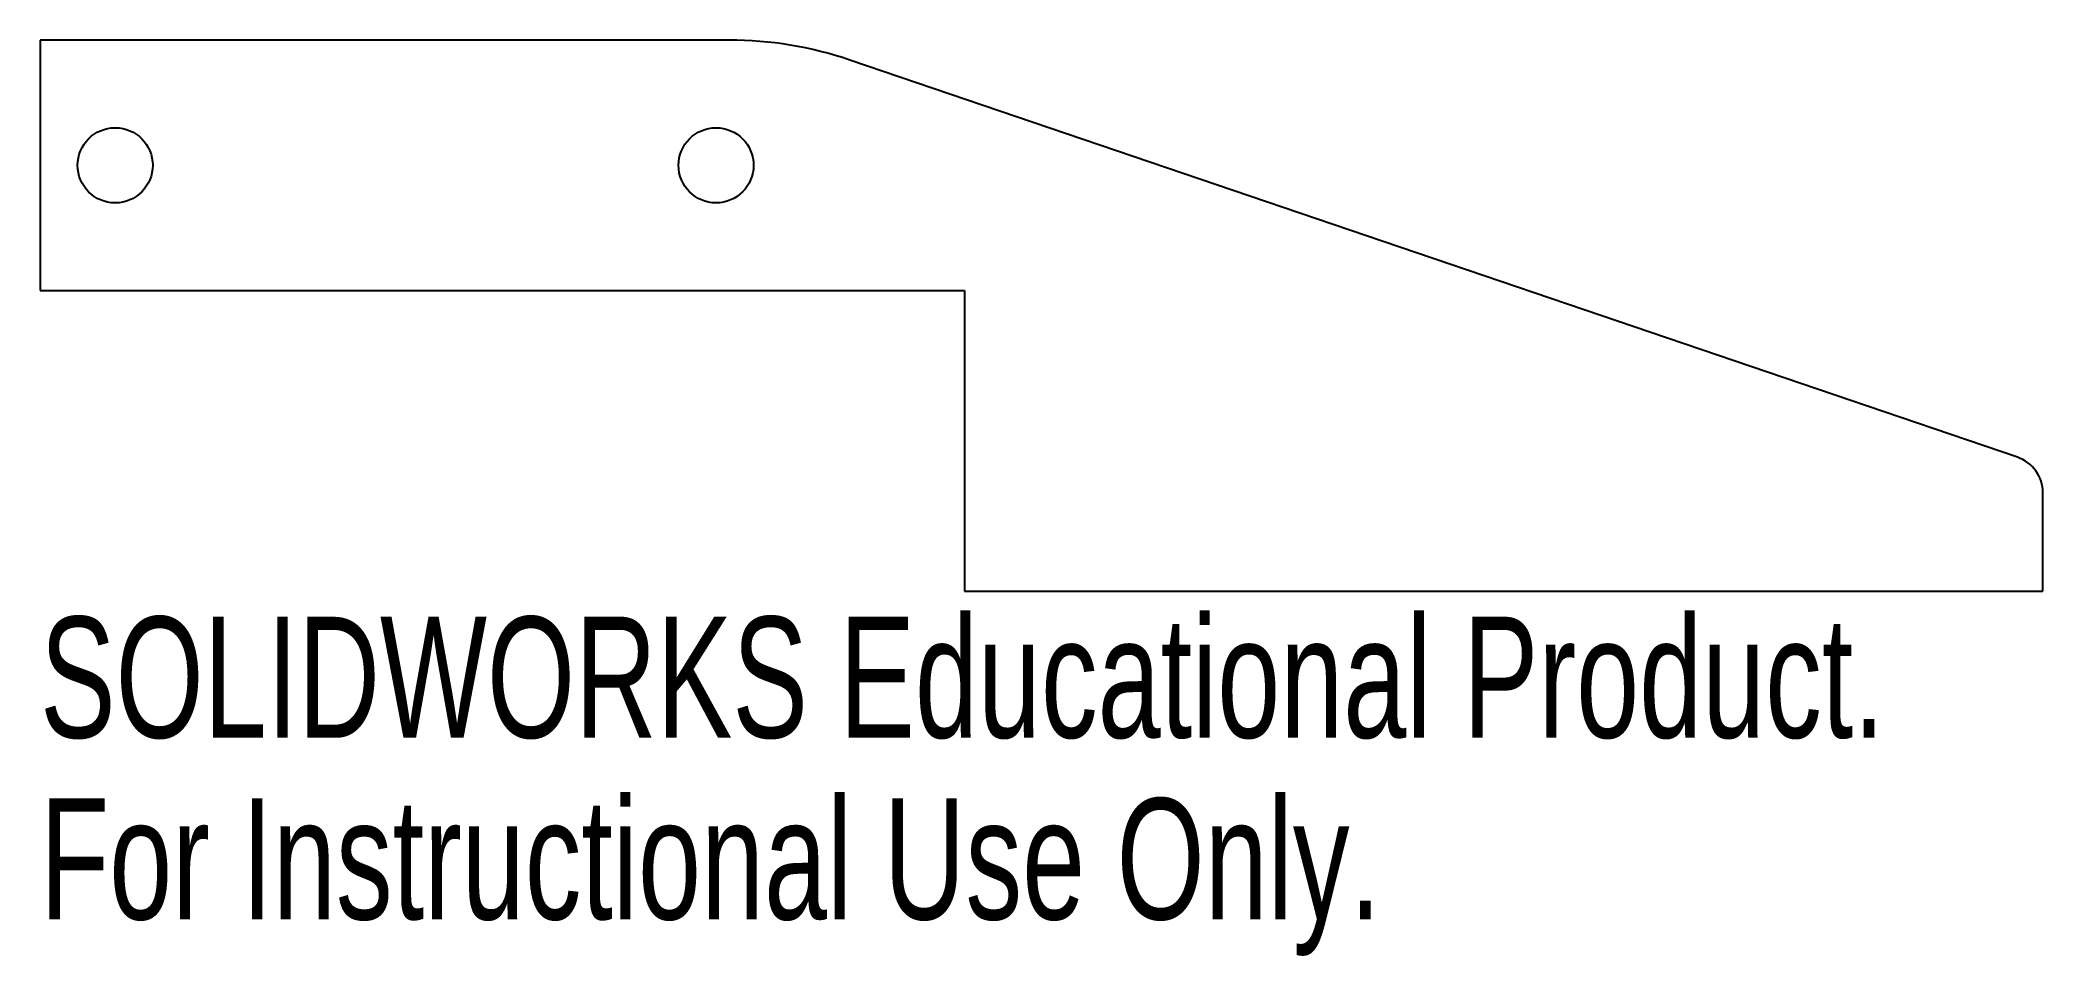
# Model space of a CAD drawing. Header units: millimetres. Extents: x -36.9 to 43.1, y -26.4 to 10.2.
import ezdxf

# ---------------------------------------------------------------- set-up
doc = ezdxf.new("R2010")
doc.units = ezdxf.units.MM
doc.styles.add('SLDTEXTSTYLE0', font='TXT', dxfattribs={"width": 0.7})

msp = doc.modelspace()

# ---------------------------------------------------------------- linework, layer by layer
at = {"color": 7, "linetype": 'Continuous', "lineweight": 25}
for p, q in [((-36.926, 10.155), (-36.926, 0.155)), ((-9.406, 10.155), (-36.926, 10.155)), ((42.057, -6.499), (-4.578, 9.356)), ((-36.926, 0.155), (0, 0.155)), ((0, 0.155), (0, -11.845)), ((43.074, -11.845), (43.074, -7.92)), ((0, -11.845), (43.074, -11.845))]:
    msp.add_line(p, q, dxfattribs=at)
for centre in [(-33.926, 5.155), (-9.926, 5.155)]:
    msp.add_circle(centre, 1.5, dxfattribs=at)
for centre, radius, start, end in [((-9.406, -4.845), 15, 71.22197, 90), ((41.574, -7.92), 1.5, 0, 71.22197)]:
    msp.add_arc(centre, radius, start, end, dxfattribs=at)

# ---------------------------------------------------------------- texts
at = {"color": 7, "linetype": 'Continuous', "char_height": 4.83362, "attachment_point": 1, "style": 'SLDTEXTSTYLE0'}
for s, insert in [('SOLIDWORKS Educational Product.', (-36.926, -12.865)), ('For Instructional Use Only.', (-36.926, -20.115))]:
    msp.add_mtext(s, dxfattribs=dict(at, insert=insert))

doc.saveas('drawing.dxf')
